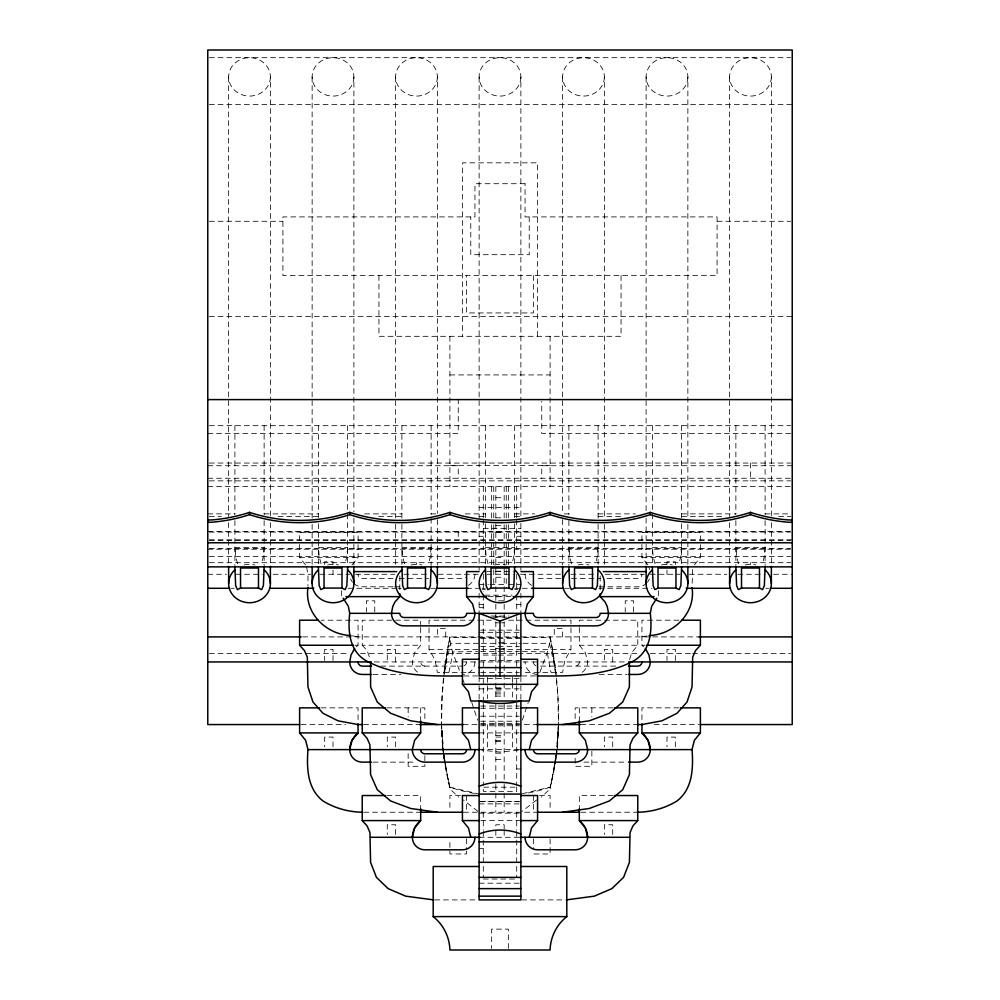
<?xml version="1.0" encoding="UTF-8"?>
<svg xmlns="http://www.w3.org/2000/svg" width="1000" height="1000" viewBox="0 0 1000 1000"><rect width="100%" height="100%" fill="white"/><g stroke="black" fill="none" stroke-linecap="round" stroke-linejoin="round"><path stroke-width="0.75" stroke-dasharray="5 3.75" d="M556.312 755.425L558.45 724.562L557.888 696.562L556.213 678.15M556.538 678.175A388.288 388.288 0 0 1 558.45 724.562L557.175 747.35L558.362 726.087M557.362 742.925L558.45 724.562L557.112 743.413M557.175 747.35L557.513 742.2M264.125 547.212L263.238 557L261.475 563.763M347.625 547.212L346.737 557L344.975 563.763M431.112 547.212L430.238 557L428.462 563.763M443.787 678.15L442.113 696.562L441.55 724.562L443.688 755.425M443.925 676.612L444.913 665.875L449.9 636.9C450.138 649.3 456.287 660.763 460.075 672.375M514.612 547.212L513.725 557L511.962 563.763M598.1 547.212L597.225 557L595.45 563.763M681.6 547.212L680.713 557L678.95 563.763M765.1 547.212L764.212 557L762.438 563.763M444.338 672.375L447.825 649.425M444.6 672.375L446.7 660.188A38.288 2.362 -78.7 0 1 449.25 649.425L450.462 643.325L479.875 643.325M556.112 756.963L550.1 788.85L541.325 797.2M555.513 761.338L550.1 788.85M555.712 759.825L556.512 753.775M556.712 752.262L557.5 746.225M556.5 751.675L553.787 768.988L556.575 751.287M449.025 642.463L449.9 637.625L550.1 637.625L550.975 642.463M448.95 672.375L449.6 669.275A36.975 5.275 -77 0 0 452.675 651.9L477.575 651.562M629.6 659.538L631.725 652.663L637.762 645.25L637.762 620.2L579.325 620.2L579.325 626.263M692.675 569.5L692.038 586.062M522.35 720.15L528.237 702.463M539.925 672.375C543.713 660.763 549.862 649.3 550.1 636.9L555.087 665.875L556.075 676.612M352.013 564.987L358.062 557.575L358.062 532.525L299.613 532.525L299.613 557.575L305.65 564.987M694.35 564.987L700.387 557.575L700.387 532.525L641.938 532.525L641.938 557.575L647.987 564.987M508.575 620.2L570.975 620.2L570.975 649.425L564.837 660.188L562.625 672.375L522.337 672.375M536.575 800.062L522.038 811.4M356.25 646.838L358.062 645.25L358.062 620.2L321.15 620.2M420.675 627.562L420.675 645.25L414.637 652.663L412.325 661.938A12.525 12.525 0 0 0 420.062 673.512M522.413 793.675L550.1 787.188A240.05 240.05 0 0 0 556.9 751.663M518.35 750.15L500 752.075L481.65 750.15M641.938 636.9L647.663 635.825M209.325 57.675L790.675 57.675M209.325 104.4L792.225 104.4M209.3 221.287L282.913 221.287M717.087 221.287L790.7 221.287M209.325 316.475L792.225 316.475M449.9 374.925L550.1 374.925M209.325 425.675L790.675 425.675M207.775 433.363L458.25 433.363L458.25 399.963M790.675 433.363L541.75 433.363L541.75 401.362M209.325 463.05L790.688 463.05M449.9 465.35L550.1 465.35M207.775 465.737L458.25 465.737L458.25 478.25M792.225 465.737L541.75 465.737L541.75 478.25M207.775 478.25L790.675 478.25M209.325 480.85L790.688 480.85M207.775 486.6L792.225 486.6M495.825 497.688L504.175 497.688M479.125 507.475L520.875 507.475M207.775 513.888L234.9 513.888M264.125 513.888L318.4 513.888M364.675 513.888L401.9 513.888M431.112 513.888L435.775 513.888M465.225 513.888L485.387 513.888M514.612 513.888L534.775 513.888M564.225 513.888L568.888 513.888M598.1 513.888L635.325 513.888M681.6 513.888L735.875 513.888M765.1 513.888L790.725 513.888M209.275 516.613L221.337 516.613M278.087 516.613L318.4 516.613M378.638 516.613L401.9 516.613M479.188 516.613L485.387 516.613M514.612 516.613L520.812 516.613M598.1 516.613L621.362 516.613M681.6 516.613L721.912 516.613M778.662 516.613L790.725 516.613M495.825 517.8L504.175 517.8M495.825 525.662L504.175 525.662M483.3 528.35L520.875 528.35M207.775 531.462L790.725 531.462M495.825 531.737L504.175 531.737M209.325 532.087L790.675 532.087M495.825 532.525L504.175 532.525M479.125 536.3L483.3 536.3M516.7 536.3L520.875 536.3M209.325 539.775L792.225 539.775M209.325 540.475L790.675 540.475M234.9 547.575L264.125 547.575M318.4 547.575L347.625 547.575M401.9 547.575L431.112 547.575M485.387 547.575L514.612 547.575M568.888 547.575L598.1 547.575M652.375 547.575L681.6 547.575M735.875 547.575L765.1 547.575M209.325 548.55L790.675 548.55M207.775 549.225L792.225 549.225M209.325 556.575L790.675 556.575M299.613 557.575L358.062 557.575M495.825 557.575L504.175 557.575M641.938 557.575L700.387 557.575M209.325 562.688L790.675 562.688M495.825 571.213L504.175 571.213M486.8 571.587L513.2 571.587M207.775 574.275L226.475 574.275M235.787 574.275L262.312 574.275M273.15 574.275L310.637 574.275M319.85 574.275L349.712 574.275M355.65 574.275L394.8 574.275M403.913 574.275L429.087 574.275M438.162 574.275L479.5 574.275M486.863 574.275L513.25 574.275M520.5 574.275L561.838 574.275M570.913 574.275L596.087 574.275M605.2 574.275L644.35 574.275M650.288 574.275L680.15 574.275M689.362 574.275L726.85 574.275M737.75 574.275L764.212 574.275M773.525 574.275L792.225 574.275M495.825 577.288L504.175 577.288M393.062 578.45L362.238 578.45A4.175 4.175 0 0 1 358.062 574.275M399.225 578.45L428.512 578.45M439.3 578.45L462.425 578.45A4.175 4.175 0 0 0 465.375 577.225M560.7 578.45L537.575 578.45A4.175 4.175 0 0 1 535.975 578.125M571.487 578.45L600.775 578.45M606.938 578.45L637.762 578.45A4.175 4.175 0 0 0 641.938 574.275M479.125 584.6L488.4 584.6M489.95 584.6L506.962 584.6M508.5 584.6L520.875 584.6M393.062 586.8L362.238 586.8A12.525 12.525 0 0 1 354.275 583.95M394.6 586.8L400.775 586.8M599.225 586.8L637.762 586.8A12.525 12.525 0 0 0 645.725 583.95M231.15 588.288L234.275 588.288M348.038 588.288L396.725 588.288M398.025 588.288L401.15 588.288M430.65 588.288L435.462 588.288M466.6 588.288L480.588 588.288M482.05 588.288L485.312 588.288M514.688 588.288L521.038 588.288M522.263 588.288L531.95 588.288M564.538 588.288L569.35 588.288M598.85 588.288L651.963 588.288M765.725 588.288L768.85 588.288M482.212 589.425L485.312 589.425M514.688 589.425L517.788 589.425M484.825 595.15L512.15 595.15M488.35 596.638L511.65 596.638M495.825 596.737L504.175 596.737M498.612 600.812L504.175 600.812M479.125 604.612L483.3 604.612M516.7 604.612L520.875 604.612M479.125 607.675L483.3 607.675M490.887 616.025L509.113 616.025M495.825 616.75L504.175 616.75M493.038 617.163L506.962 617.163M491.425 620.2L429.025 620.2L429.025 649.425L435.163 660.188L437.375 672.375L479.125 672.375M678.85 620.2L641.938 620.2L641.938 645.25L643.75 646.838M495.825 622.825L500 622.825M501.388 622.825L504.175 622.825M480.675 630.138L519.325 630.138M479.125 632.337L519.325 632.337M302.688 636.9L700.387 636.9M480.675 638.413L520.875 638.413M498.612 642.288L504.175 642.288M481.425 643.325L500 643.325M501.55 643.325L521.675 643.325M523.212 643.325L549.538 643.325L550.75 649.425A38.288 2.362 78.7 0 1 553.3 660.188L555.4 672.375M354.988 645.25L358.062 645.25M420.675 626.263L420.675 620.2L362.238 620.2L362.238 645.25L420.675 645.25M579.325 627.562L579.325 645.25L637.762 645.25M641.938 645.25L645.013 645.25M480.675 646.4L519.325 646.4M495.825 648.363L500 648.363M501.388 648.363L504.175 648.363M429.025 649.425L570.975 649.425M480.675 651.562L519.325 651.562M522.425 651.562L547.337 651.912A36.975 5.275 77 0 0 550.4 669.275L551.05 672.375M209.325 653.6L304.4 653.6M305.963 653.6L349.6 653.6M360.513 653.6L639.487 653.6M650.4 653.6L690.925 653.6M692.487 653.6L790.675 653.6M496.962 655.088L483.3 655.088L483.3 616.8M498.488 655.088L516.7 655.088L516.7 616.8M480.675 660.5L519.325 660.5M374.338 661.938L627.875 661.938M380.725 666.112L462.425 666.112M540.575 666.112L619.275 666.112M480.675 672.375L519.325 672.375M373.025 674.463L400.775 674.463M599.225 674.463L626.975 674.463M463.963 675.962L478.25 675.962M521.75 675.962L537.575 675.962M479.125 678.637L520.875 678.637M495.825 687.825L504.175 687.825M495.825 688.487L504.175 688.487M479.125 688.85L520.875 688.85M495.825 690.025L504.175 690.025M495.825 692.062L504.175 692.062M495.825 693.9L504.175 693.9M495.825 696.1L504.175 696.1M480.675 706.05L519.325 706.05M321.15 707.862L358.062 707.862L358.062 724.562M386.838 707.862L424.85 707.862L424.85 724.562M613.162 707.862L575.15 707.862L575.15 724.562M678.85 707.862L641.938 707.862L641.938 724.562M480.675 708.25L519.325 708.25M480.675 716.213L519.325 716.213M480.675 721.225L519.325 721.225M480.675 723.425L519.325 723.425M301.15 724.562L345.75 724.562M363.625 724.562L420.675 724.562M463.2 724.562L537.575 724.562M580.862 724.562L637.762 724.562M654.25 724.562L698.85 724.562M480.675 725.775L519.325 725.775M479.125 732.913L520.875 732.913M495.825 735.575L504.175 735.575M495.825 737.087L504.175 737.087M495.825 740.662L504.175 740.662M495.825 741.637L504.175 741.637M479.125 749.613L520.875 749.613M495.825 753.188L504.175 753.188M495.825 759.475L504.175 759.475M373.025 762.138L416.188 762.138M583.812 762.138L626.975 762.138M516.7 768.962L520.875 768.962M483.762 787.188L516.237 787.188M386.838 795.537L420.675 795.537L420.675 810.713M460.525 795.537L449.9 795.537L449.9 810.713M539.475 795.537L550.1 795.537L550.1 810.713M613.162 795.537L579.325 795.537L579.325 809.2M480.675 801.45L519.325 801.45M479.125 801.675L519.325 801.675M479.125 803.888L520.875 803.888M363.775 812.237L420.675 812.237M463.45 812.237L537.575 812.237M580.862 812.237L637.762 812.237M479.125 813.175L519.325 813.175M480.825 820.588L520.875 820.588M479.125 837.288L520.875 837.288M479.125 848.462L483.3 848.462M483.3 879.025L516.7 879.025M479.125 883.2L519.325 883.2M434.762 899.9L478.25 899.9M521.75 899.9L565.237 899.9M444.487 761.338L449.9 787.188L477.587 793.675M352.337 635.825L358.062 636.9M477.962 811.4L463.425 800.062M579.325 645.25L585.363 652.663L587.675 661.938A12.525 12.525 0 0 1 579.938 673.512M362.238 645.25L367.075 650.562L370.4 659.538M443.888 756.963L449.9 788.85L458.675 797.2M462.425 678.637L464.1 682.812M471.763 702.463L477.65 720.15M648.938 567.2L649.65 569.5M306.613 567.2L307.962 574.275L307.962 586.062M738.525 563.763L736.762 557L735.875 547.212M655.025 563.763L653.263 557L652.375 547.212M571.538 563.763L569.763 557L568.888 547.212M488.038 563.763L486.275 557L485.387 547.212M404.55 563.763L402.775 557L401.9 547.212M321.05 563.763L319.288 557L318.4 547.212M237.562 563.763L235.787 557L234.9 547.212M442.5 745.662A240.05 240.05 0 0 1 441.562 726.075L442.825 747.35L441.55 724.562A388.288 388.288 0 0 1 443.787 675.1M552.175 649.425L555.662 672.375M443.5 751.675L446.213 768.988L443.425 751.287M442.5 746.225L443.288 752.262M443.488 753.775L444.288 759.825M442.887 743.413L441.55 724.562L442.638 742.925M442.488 742.2L442.825 747.35M771.363 76.888A20.875 19.2 0 0 1 740.05 93.513A20.875 19.2 0 0 1 740.05 60.25A20.875 19.2 0 0 1 771.363 76.888L771.363 516.5M771.363 522.737L771.363 564.825M765.1 425.675L765.1 514.487M765.1 520.625L765.1 565.538M750.487 463.05L750.487 480.85M750.487 562.688L750.487 564.325M735.875 425.675L735.875 514.487M735.875 520.625L735.875 565.538M729.613 76.888L729.613 516.5M729.613 522.737L729.613 564.825M687.862 76.888A20.875 19.2 0 0 1 656.55 93.513A20.875 19.2 0 0 1 656.55 60.25A20.875 19.2 0 0 1 687.862 76.888L687.862 518.062M687.862 524.288L687.862 564.825M681.6 425.675L681.6 517.612M681.6 523.737L681.6 565.538M675.337 564.538L675.337 561.75L666.988 561.75L666.988 564.538M675.337 660.55L675.337 649.425L666.988 649.425L666.988 660.55M675.337 746.825L675.337 737.087L666.988 737.087L666.988 746.825M666.988 570.1L666.988 574.275M658.637 590.75L658.637 596.638M652.375 425.675L652.375 511.375M652.375 513.888L652.375 565.538M646.112 76.888L646.112 511.825M646.112 518.062L646.112 564.825M633.587 611.95L633.587 600.812L625.237 600.812L625.237 611.95M621.062 275.562L621.062 336.312L378.938 336.312L378.938 275.562M612.712 661.938L612.712 649.425L604.362 649.425L604.362 661.938M612.712 746.825L612.712 737.087L604.362 737.087L604.362 746.825M612.712 834.5L612.712 824.762L604.362 824.762L604.362 834.5M604.362 76.888A20.875 19.2 0 0 1 573.062 93.513A20.875 19.2 0 0 1 573.062 60.25A20.875 19.2 0 0 1 604.362 76.888L604.362 518.062M604.362 524.288L604.362 564.825M600.188 576.013L600.188 590.75M598.1 425.675L598.1 519.163M598.1 524.35L598.1 565.538M591.85 707.862L591.85 716.975M591.85 751.125L591.85 766.312L575.15 766.312L575.15 755.688M579.325 707.862L579.325 721.525M568.888 425.675L568.888 514.487M568.888 520.625L568.888 565.538M562.625 76.888L562.625 513.375M562.625 519.612L562.625 564.825M562.625 636.9L562.625 628.55L554.275 628.55L554.275 636.9M550.1 336.312L550.1 486.6M550.1 838.8L550.1 853.975L533.4 853.975L533.4 850.95M537.575 336.312L537.575 162.838L462.425 162.838L462.425 336.312M533.4 275.562L533.4 312.938L466.6 312.938L466.6 275.562M533.4 795.537L533.4 812.237M533.4 838.8L533.4 849.425M529.225 216.912L529.225 254.688L470.775 254.688L470.775 216.912M520.875 76.888A20.875 19.2 0 0 1 489.562 93.513A20.875 19.2 0 0 1 489.562 60.25A20.875 19.2 0 0 1 520.875 76.888L520.875 518.062M520.875 523.263L520.875 570.262M520.875 593.188L520.875 611.95M520.875 676.787L520.875 699.513M516.7 486.6L516.7 518.1M516.7 520L516.7 549.225M516.7 574.275L516.7 591.788M516.7 595.15L516.7 612M516.7 661.938L516.7 685.138M516.7 685.713L516.7 702.15M516.7 703.312L516.7 785.387M516.7 786.85L516.7 791.363L483.3 791.363L483.3 786.85M516.7 812.237L516.7 830.212M516.7 831.388L516.7 877.487M514.612 425.675L514.612 517.612M514.612 523.737L514.612 565.538M512.525 677.35L512.525 682.913M512.525 683.325L512.525 698.6M512.525 724.562L512.525 749.613M508.35 486.6L508.35 518.962M508.35 524.788L508.35 565.175M508.35 948.512L508.35 929.125L491.65 929.125L491.65 948.512M506.262 486.6L506.262 518.962M506.262 524.788L506.262 568.263M506.262 569.8L506.262 588.288M504.175 486.6L504.175 519.375M504.175 524.788L504.175 568.825M504.175 569.25L504.175 699.312M504.175 704.325L504.175 783.1M504.175 784.362L504.175 812.237M504.175 828.938L504.175 824.762L495.825 824.762L495.825 828.938M504.175 830.325L504.175 837.288M495.825 486.6L495.825 519.375M495.825 523.875L495.825 568.825M495.825 569.25L495.825 699.312M495.825 704.325L495.825 783.1M495.825 784.362L495.825 812.237M495.825 830.325L495.825 837.288M493.738 486.6L493.738 518.962M493.738 524.788L493.738 568.263M493.738 569.8L493.738 588.288M491.65 486.6L491.65 518.962M491.65 524.788L491.65 565.175M487.475 677.35L487.475 684.8M487.475 685.9L487.475 698.6M487.475 724.562L487.475 749.613M485.387 425.675L485.387 517.612M485.387 523.737L485.387 565.538M483.3 486.6L483.3 518.1M483.3 520L483.3 549.225M483.3 574.275L483.3 591.788M483.3 595.15L483.3 612M483.3 661.938L483.3 702.15M483.3 703.312L483.3 785.387M483.3 812.237L483.3 830.212M483.3 831.388L483.3 877.487M479.125 76.888L479.125 518.062M479.125 523.263L479.125 570.262M479.125 593.188L479.125 611.95M479.125 676.787L479.125 699.513M466.6 795.537L466.6 812.237M466.6 838.8L466.6 849.425M466.6 850.95L466.6 853.975L449.9 853.975L449.9 838.8M458.25 531.462L458.25 539.775M449.9 336.312L449.9 486.6M442.775 748.662A240.05 240.05 0 0 0 449.9 787.188L449.9 788.85M445.725 636.9L445.725 628.55L437.375 628.55L437.375 636.9M437.375 76.888A20.875 19.2 0 0 1 406.062 93.513A20.875 19.2 0 0 1 406.062 60.25A20.875 19.2 0 0 1 437.375 76.888L437.375 513.375M437.375 519.612L437.375 564.825M431.112 425.675L431.112 514.487M431.112 518.162L431.112 565.538M424.85 755.688L424.85 766.312L408.15 766.312L408.15 751.125M420.675 707.862L420.675 723.05M416.5 562.688L416.5 564.325M408.15 707.862L408.15 716.975M401.9 425.675L401.9 519.163M401.9 524.35L401.9 565.538M399.812 576.013L399.812 590.75M395.637 76.888L395.637 518.062M395.637 524.288L395.637 564.825M395.637 661.938L395.637 649.425L387.287 649.425L387.287 661.938M395.637 746.825L395.637 737.087L387.287 737.087L387.287 746.825M395.637 834.5L395.637 824.762L387.287 824.762L387.287 834.5M374.762 611.95L374.762 600.812L366.413 600.812L366.413 611.95M353.888 76.888A20.875 19.2 0 0 1 322.575 93.513A20.875 19.2 0 0 1 322.575 60.25A20.875 19.2 0 0 1 353.888 76.888L353.888 511.825M353.888 518.062L353.888 564.825M347.625 425.675L347.625 511.375M347.625 513.888L347.625 565.538M341.362 590.75L341.362 596.638M333.013 564.538L333.013 561.75L324.663 561.75L324.663 564.538M333.013 570.1L333.013 574.275M333.013 660.55L333.013 649.425L324.663 649.425L324.663 660.55M333.013 746.825L333.013 737.087L324.663 737.087L324.663 746.825M318.4 425.675L318.4 517.612M318.4 523.737L318.4 565.538M312.137 76.888L312.137 518.062M312.137 524.288L312.137 564.825M270.387 76.888A20.875 19.2 0 0 1 239.075 93.513A20.875 19.2 0 0 1 239.075 60.25A20.875 19.2 0 0 1 270.387 76.888L270.387 516.5M270.387 522.737L270.387 564.825M264.125 425.675L264.125 514.487M264.125 520.625L264.125 565.538M234.9 425.675L234.9 514.487M234.9 520.625L234.9 565.538M228.637 76.888L228.637 516.5M228.637 522.737L228.637 564.825M537.575 674.463A12.525 12.525 0 0 1 525.05 661.938M474.95 661.938A12.525 12.525 0 0 1 462.425 674.463M579.325 661.938A4.175 4.175 0 0 1 575.15 666.112M535.975 665.8A4.175 4.175 0 0 1 533.4 661.938M424.85 666.112A4.175 4.175 0 0 1 420.675 661.938M466.6 661.938A4.175 4.175 0 0 1 464.025 665.8M531.675 585.325A12.525 12.525 0 0 1 525.05 574.275M474.95 574.275A12.525 12.525 0 0 1 468.325 585.325M352.562 582.225A12.525 12.525 0 0 1 350.662 579.062M649.338 579.062A12.525 12.525 0 0 1 647.438 582.225M550.1 636.9A388.288 388.288 0 0 1 556.375 676.637M443.963 673.562A388.288 388.288 0 0 1 449.9 636.9M550.1 787.188A154.462 154.462 0 0 1 525.4 793.438M474.6 793.438A154.462 154.462 0 0 1 449.9 787.188M558.45 724.562A240.05 240.05 0 0 1 557.062 750.163M411.1 564.987A20.875 19.2 0 0 1 421.912 564.987M745.088 564.987A20.875 19.2 0 0 1 755.888 564.987M494.6 564.987A20.875 19.2 0 0 1 505.4 564.987M661.587 564.987A20.875 19.2 0 0 1 672.387 564.987M578.088 564.987A20.875 19.2 0 0 1 588.9 564.987M244.112 564.987A20.875 19.2 0 0 1 254.913 564.987M327.612 564.987A20.875 19.2 0 0 1 338.413 564.987M525.05 183.713L474.95 183.713L474.95 216.912L282.913 216.912L282.913 275.562L717.087 275.562L717.087 216.912L525.05 216.912L525.05 183.713"/><path stroke-width="1.5" d="M371.488 762.138L362.238 762.138A12.525 12.525 0 0 1 349.712 749.613L352.013 740.325L358.062 732.913L358.062 724.075M474.95 837.288A12.525 12.525 0 0 1 462.425 849.812L424.85 849.812A12.525 12.525 0 0 1 412.325 837.288L414.637 828L420.675 820.588L420.675 808.8M529.225 749.613L531.525 740.325L537.575 732.913L537.575 707.862L520.875 707.862M529.225 837.288L531.525 828L537.575 820.588L537.575 795.537L520.875 795.537M566.287 899.9L594.35 896.15L611.888 888.637L623.575 877.362L629.412 862.325L630.062 832.513L632.925 825.913L637.762 820.588L637.762 795.537L614.7 795.537M537.288 675.962C569.725 676.125 604.188 676.612 633.587 660.925C650.738 651.125 652.275 631 650.288 613.337L651.637 606.263L656.838 598.225M637.263 812.237C651.237 812.05 665.075 808.337 677.013 800.962C692.837 788.713 693.375 767.862 692.038 749.613L694.35 740.325L700.387 732.913L700.387 707.862L680.387 707.862M354.625 648.625L351.062 654.875L349.712 661.938A12.525 12.525 0 0 0 362.238 674.463L371.488 674.463M399.812 593.688L399.812 596.638L394.963 601.962L392.812 606.263L391.463 613.337A12.525 12.525 0 0 0 403.975 625.862L462.425 625.862A12.525 12.525 0 0 0 474.95 613.337L472.65 604.05L466.6 596.638L466.6 571.587L479.025 571.587M520.975 571.587L533.4 571.587L533.4 596.638L527.35 604.05L525.05 613.337A12.525 12.525 0 0 0 537.575 625.862L596.025 625.862A12.525 12.525 0 0 0 608.538 613.337L607.188 606.263L605.037 601.962L600.188 596.638L600.188 593.688M420.675 721.125L420.675 732.913L414.637 740.325L412.325 749.613A12.525 12.525 0 0 0 424.85 762.138L462.425 762.138A12.525 12.525 0 0 0 474.95 749.613M520.875 659.262L537.575 659.262L537.575 684.312L531.525 691.725L529.225 701L470.775 701L468.475 691.725L462.425 684.312L462.425 659.262L479.125 659.262M681.925 620.2L700.387 620.2L700.387 645.25L695.537 650.562L692.675 657.175L692.038 686.988L687.025 702.025L677.013 713.288L661.975 720.812L641.938 724.562M614.7 707.862L637.762 707.862L637.762 732.913L632.925 738.238L630.062 744.85L629.412 774.663L622.737 789.688L609.375 800.962L589.338 808.475L562.625 812.237M520.875 866.5L566.8 866.5L566.8 916.6C556.663 924.575 550.4 937.113 550.1 950L449.9 950C449.6 937.113 443.338 924.575 433.2 916.6L433.2 866.5L479.125 866.5M264.125 567.087L263.387 585.662L261.637 589.612L258.488 588.075L240.538 588.075L237.4 589.612L235.65 585.662L234.9 567.087M347.625 567.087L346.875 585.662L345.125 589.612L341.987 588.075L324.038 588.075L320.887 589.612L319.137 585.662L318.4 567.087M431.112 567.087L430.375 585.662L428.625 589.612L425.475 588.075L407.525 588.075L404.387 589.612L402.638 585.662L401.9 567.087M514.612 567.087L513.875 585.662L512.112 589.612L508.975 588.075L491.025 588.075L487.887 589.612L486.125 585.662L485.387 567.087M598.1 567.087L597.362 585.662L595.612 589.612L592.475 588.075L574.525 588.075L571.375 589.612L569.625 585.662L568.888 567.087M681.6 567.087L680.863 585.662L679.112 589.612L675.962 588.075L658.012 588.075L654.875 589.612L653.125 585.662L652.375 567.087M765.1 567.087L764.35 585.662L762.6 589.612L759.463 588.075L741.513 588.075L738.363 589.612L736.612 585.662L735.875 567.087M500 621.087L520.875 613.337L520.875 675.962L479.125 675.962L479.125 613.337L500 621.087L500 675.962M649.1 635.55C673.8 634.688 695.962 613.013 692.038 587.537M562.625 724.562L589.338 720.812L609.375 713.288L622.737 702.025L629.412 686.988L629.412 661.938M207.775 520.075L212.162 519.9A154.462 148.575 0 0 0 249.513 512.375A154.462 148.575 0 0 0 349.712 512.375A154.462 148.575 0 0 0 449.9 512.375A154.462 148.575 0 0 0 550.1 512.375A154.462 148.575 0 0 0 650.288 512.375A154.462 148.575 0 0 0 750.487 512.375A154.462 148.575 0 0 0 787.837 519.9L792.225 520.075M207.775 522.35L212.162 522.175A154.462 148.575 0 0 0 249.513 514.65A154.462 148.575 0 0 0 349.712 514.65A154.462 148.575 0 0 0 449.9 514.65A154.462 148.575 0 0 0 550.1 514.65A154.462 148.575 0 0 0 650.288 514.65A154.462 148.575 0 0 0 750.487 514.65A154.462 148.575 0 0 0 787.837 522.175L792.225 522.35M207.775 399.6L792.225 399.6M207.775 542.762L792.225 542.762M207.775 566.862L792.225 566.862M353.663 571.587L396.725 571.587M603.275 571.587L646.338 571.587M207.775 588.288L229.6 588.288M270.113 588.288L313.812 588.288M436.875 588.288L468.212 588.288M531.788 588.288L563.125 588.288M686.188 588.288L729.887 588.288M770.4 588.288L792.225 588.288M345.975 596.638L399.812 596.638M466.6 596.638L486.8 596.638M513.2 596.638L533.4 596.638M600.188 596.638L654.025 596.638M343.162 598.225L348.363 606.263L349.712 613.337L399.812 613.337A4.175 4.175 0 0 0 403.975 617.513L462.425 617.513A4.175 4.175 0 0 0 466.6 613.337L533.4 613.337A4.175 4.175 0 0 0 537.575 617.513L596.025 617.513A4.175 4.175 0 0 0 600.188 613.337L650.288 613.337M318.075 620.2L299.613 620.2L299.613 645.25L304.462 650.562L307.325 657.175L307.962 686.988L312.975 702.025L322.987 713.288L338.025 720.812L358.062 724.562M207.775 636.9L301.175 636.9M698.825 636.9L792.225 636.9M299.613 645.25L353.45 645.25M646.55 645.25L700.387 645.25M207.775 661.938L371.225 661.938M628.775 661.938L792.225 661.938M371.488 666.112L362.238 666.112A4.175 4.175 0 0 1 358.062 661.938M628.513 666.112L637.762 666.112A4.175 4.175 0 0 0 641.938 661.938M479.125 667.613L520.875 667.613M628.513 674.463L637.762 674.463A12.525 12.525 0 0 0 650.288 661.938L648.938 654.875L645.375 648.625M462.713 675.962C430.275 676.125 395.812 676.612 366.413 660.925C349.263 651.125 347.725 631 349.712 613.337M462.425 684.312L537.575 684.312M319.613 707.862L299.613 707.862L299.613 732.913L305.65 740.325L307.962 749.613C306.625 767.862 307.162 788.713 322.987 800.962C334.925 808.337 348.762 812.05 362.738 812.237M385.3 707.862L362.238 707.862L362.238 732.913L367.075 738.238L369.938 744.85L370.588 774.663L377.262 789.688L390.625 800.962L410.662 808.475L437.375 812.237M479.125 707.862L462.425 707.862L462.425 732.913L468.475 740.325L470.775 749.613M299.725 724.562L207.775 724.562L207.775 50L792.225 50L792.225 724.562L700.275 724.562M357.388 724.562L362.7 724.562M419.738 724.562L463.2 724.562M536.8 724.562L580.262 724.562M637.3 724.562L642.613 724.562M299.613 732.913L358.062 732.913A21.913 21.913 0 0 0 349.712 749.613M362.238 732.913L420.675 732.913M462.425 732.913L479.3 732.913M520.7 732.913L537.575 732.913M579.325 721.125L579.325 732.913L637.762 732.913M700.387 732.913L641.938 732.913L641.938 724.075M307.962 749.613L479.888 749.613M520.112 749.613L692.038 749.613M628.513 762.138L637.762 762.138A12.525 12.525 0 0 0 650.288 749.613L647.987 740.325L641.938 732.913A21.913 21.913 0 0 1 650.288 749.613M479.125 794.087L520.875 794.087M385.3 795.537L362.238 795.537L362.238 820.588L367.075 825.913L369.938 832.513L370.588 862.325L376.425 877.362L388.113 888.637L405.65 896.15L433.713 899.9M479.125 795.537L462.425 795.537L462.425 820.588L468.475 828L470.775 837.288M420.45 812.237L462.562 812.237M537.438 812.237L579.55 812.237M362.238 820.588L420.675 820.588A21.913 21.913 0 0 0 412.325 837.288M462.425 820.588L479.3 820.588M520.7 820.588L537.575 820.588M637.762 820.588L579.325 820.588L579.325 808.8M370.588 837.288L480 837.288M520 837.288L629.412 837.288M479.125 841.838L520.875 841.838M479.125 862.325L520.875 862.325M479.125 877.362L520.875 877.362M479.125 888.637L520.875 888.637M479.125 896.15L520.875 896.15M433.2 916.6L566.8 916.6M437.375 724.562L410.662 720.812L390.625 713.288L377.262 702.025L370.588 686.988L370.588 661.938M350.9 635.55C326.2 634.688 304.037 613.013 307.962 587.537M579.325 732.913L585.363 740.325L587.675 749.613A12.525 12.525 0 0 1 575.15 762.138L537.575 762.138A12.525 12.525 0 0 1 525.05 749.613M587.675 837.288L585.363 828L579.325 820.588A21.913 21.913 0 0 1 587.675 837.288A12.525 12.525 0 0 1 575.15 849.812L537.575 849.812A12.525 12.525 0 0 1 525.05 837.288M771.363 566.388L771.363 583.538M759.463 588.075L759.463 568L741.513 568L741.513 588.075M750.487 512.375L750.487 514.65M729.613 566.388L729.613 583.538M687.862 566.388L687.862 583.538M675.962 588.075L675.962 568L658.012 568L658.012 588.075M650.288 512.375L650.288 514.65M646.112 566.388L646.112 583.538M592.475 588.075L592.475 568L574.525 568L574.525 588.075M562.625 566.388L562.625 583.538M550.1 512.375L550.1 514.65M508.975 588.075L508.975 568L491.025 568L491.025 588.075M449.9 512.375L449.9 514.65M437.375 566.388L437.375 583.538M425.475 588.075L425.475 568L407.525 568L407.525 588.075M353.888 566.388L353.888 583.538M349.712 512.375L349.712 514.65M341.987 588.075L341.987 568L324.038 568L324.038 588.075M312.137 566.388L312.137 583.538M270.387 566.388L270.387 583.538M258.488 588.075L258.488 568L240.538 568L240.538 588.075M249.513 512.375L249.513 514.65M228.637 566.388L228.637 583.538M479.125 833.988A54.275 51 0 0 1 520.875 833.988M479.125 786.25A54.275 51 0 0 1 520.875 786.25M579.325 749.613A4.175 4.175 0 0 1 575.15 753.787L537.575 753.787A4.175 4.175 0 0 1 533.4 749.613M420.675 749.613A4.175 4.175 0 0 0 424.85 753.787L462.425 753.787A4.175 4.175 0 0 0 466.6 749.613M514.763 569.95A20.875 19.2 0 0 1 514.763 597.112A20.875 19.2 0 0 1 485.238 597.112A20.875 19.2 0 0 1 485.238 569.95M681.75 569.95A20.875 19.2 0 0 1 681.75 597.112A20.875 19.2 0 0 1 652.225 597.112A20.875 19.2 0 0 1 652.225 569.95M765.238 569.95A20.875 19.2 0 0 1 765.238 597.112A20.875 19.2 0 0 1 735.725 597.112A20.875 19.2 0 0 1 735.725 569.95M598.25 569.95A20.875 19.2 0 0 1 598.25 597.112A20.875 19.2 0 0 1 568.737 597.112A20.875 19.2 0 0 1 568.737 569.95M431.262 569.95A20.875 19.2 0 0 1 431.262 597.112A20.875 19.2 0 0 1 401.75 597.112A20.875 19.2 0 0 1 401.75 569.95M264.275 569.95A20.875 19.2 0 0 1 264.275 597.112A20.875 19.2 0 0 1 234.762 597.112A20.875 19.2 0 0 1 234.762 569.95M347.775 569.95A20.875 19.2 0 0 1 347.775 597.112A20.875 19.2 0 0 1 318.25 597.112A20.875 19.2 0 0 1 318.25 569.95M520.875 701C507.212 704.25 492.788 704.25 479.125 701L479.125 899.9L520.875 899.9L520.875 700.95"/></g></svg>
